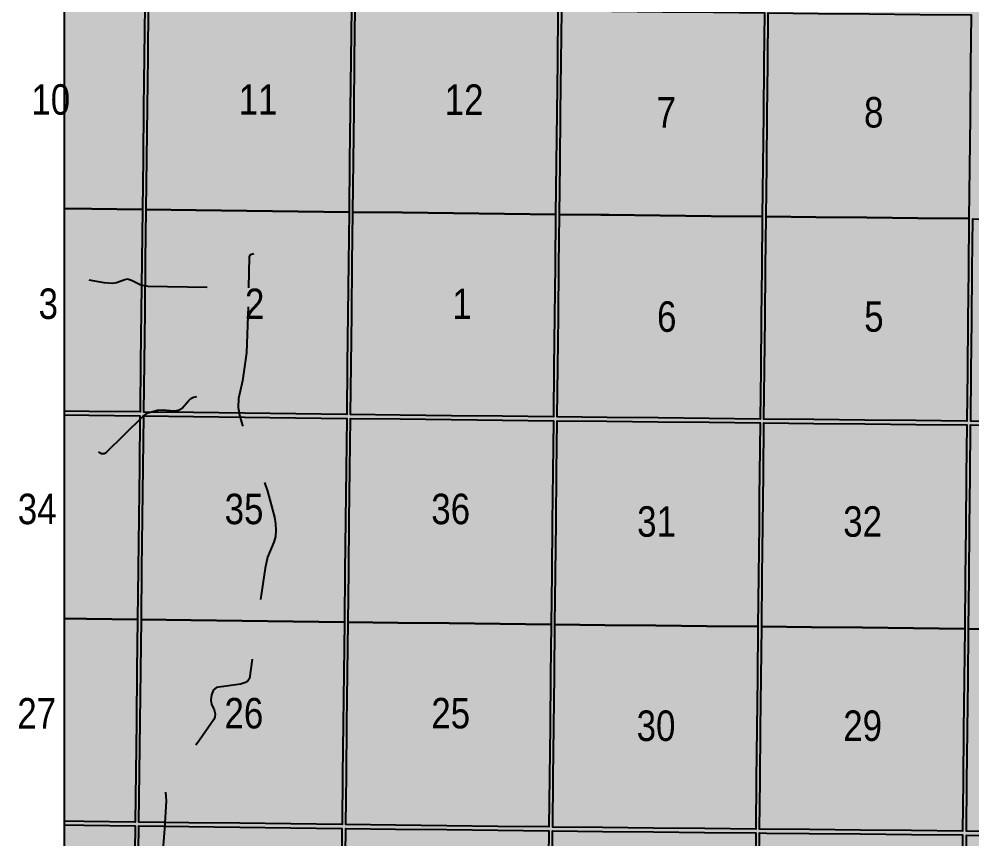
# Model space of a CAD drawing. Extents: x 403018 to 417191, y 6033193 to 6042673.
# Drawn here: x 412911.5 to 413162, y 6037164.9 to 6037380.5 of the extents above; entities that cross this region are included whole.
import ezdxf
from ezdxf.enums import TextEntityAlignment as Align

# ---------------------------------------------------------------- set-up
doc = ezdxf.new("R2010")
doc.units = 0
doc.header["$LTSCALE"] = 5
doc.linetypes.add('DASHED2', pattern=[9.525, 6.35, -3.175])
for name, color, linetype in [('Quarters', 8, 'Continuous'), ('RoadSeg', 57, 'DASHED2'), ('T-WATER-T', 170, 'Continuous')]:
    doc.layers.add(name, color=color, linetype=linetype)
doc.layers.add('ROUTE-MAP-BACKGROUND-H', color=7, linetype='Continuous', true_color=0xf0ebff)
doc.styles.add('120', font='ARIALN.TTF', dxfattribs={"height": 13})
doc.styles.add('TXT', font='ARIALN.TTF', dxfattribs={"height": 0.2})

msp = doc.modelspace()

# ---------------------------------------------------------------- hatches: boundary and pattern name
at = {"layer": 'ROUTE-MAP-BACKGROUND-H'}
h = msp.add_hatch(color=256, dxfattribs=at)
h.dxf.hatch_style = 1
h.paths.add_polyline_path([(412923.423, 6037807.465), (416092.9, 6037807.465), (416092.9, 6035965.758), (412923.423, 6035965.758)])

# ---------------------------------------------------------------- linework, layer by layer
at = {"layer": 'Quarters'}
for points in [[(412923.423, 6037384.27), (412931.118, 6037384.176), (412944.528, 6037384.011), (412944.37, 6037370.618), (412944.212, 6037357.225), (412944.054, 6037343.832), (412943.896, 6037330.439), (412930.48, 6037330.604), (412923.423, 6037330.691)], [(412923.423, 6037330.691), (412930.48, 6037330.604), (412943.896, 6037330.439), (412943.738, 6037317.046), (412943.58, 6037303.653), (412943.422, 6037290.26), (412943.268, 6037277.201), (412929.847, 6037277.367), (412923.423, 6037277.446)], [(412923.423, 6037276.442), (412929.835, 6037276.363), (412943.256, 6037276.197), (412943.097, 6037262.805), (412943.019, 6037256.19), (412942.939, 6037249.413), (412942.78, 6037236.021), (412942.621, 6037222.629), (412929.196, 6037222.794), (412923.423, 6037222.865)], [(412923.423, 6037222.865), (412929.196, 6037222.794), (412942.621, 6037222.629), (412942.463, 6037209.237), (412942.304, 6037195.844), (412942.145, 6037182.452), (412941.99, 6037169.395), (412928.561, 6037169.561), (412923.423, 6037169.624)], [(412923.423, 6037168.62), (412928.549, 6037168.557), (412941.979, 6037168.391), (412941.82, 6037154.999), (412941.661, 6037141.607), (412941.502, 6037128.215), (412941.344, 6037114.823), (412927.91, 6037114.988), (412923.423, 6037115.044)]]:
    msp.add_lwpolyline(points, dxfattribs=at)
for points in [[(412998.38, 6037343.163), (412998.227, 6037329.769), (412984.811, 6037329.935), (412971.396, 6037330.1), (412957.981, 6037330.265), (412944.9, 6037330.426), (412945.058, 6037343.819), (412945.216, 6037357.212), (412945.374, 6037370.605), (412945.532, 6037383.998), (412958.608, 6037383.837), (412972.018, 6037383.672), (412985.428, 6037383.507), (412998.839, 6037383.342), (412998.686, 6037369.949), (412998.533, 6037356.556), (412998.38, 6037343.163)], [(413052.706, 6037342.526), (413052.558, 6037329.135), (413039.142, 6037329.291), (413025.727, 6037329.448), (413012.311, 6037329.605), (412999.231, 6037329.758), (412999.384, 6037343.151), (412999.537, 6037356.544), (412999.69, 6037369.937), (412999.843, 6037383.331), (413012.919, 6037383.176), (413026.329, 6037383.018), (413039.739, 6037382.86), (413053.15, 6037382.702), (413053.002, 6037369.31), (413052.854, 6037355.918), (413052.706, 6037342.526)], [(413064.475, 6037329.012), (413053.562, 6037329.124), (413053.71, 6037342.516), (413053.858, 6037355.908), (413054.006, 6037369.3), (413054.154, 6037382.692), (413067.232, 6037382.558), (413080.645, 6037382.421), (413094.058, 6037382.284), (413107.471, 6037382.148), (413107.327, 6037368.756), (413107.184, 6037355.364), (413107.04, 6037341.972), (413106.897, 6037328.58), (413093.479, 6037328.717), (413080.062, 6037328.854), (413066.644, 6037328.99), (413064.475, 6037329.012)], [(413120.983, 6037328.437), (413107.901, 6037328.569), (413108.044, 6037341.961), (413108.188, 6037355.353), (413108.332, 6037368.745), (413108.475, 6037382.137), (413121.553, 6037382.005), (413134.966, 6037381.869), (413148.38, 6037381.735), (413161.793, 6037381.6), (413161.654, 6037368.208), (413161.514, 6037354.816), (413161.375, 6037341.424), (413161.236, 6037328.033), (413147.818, 6037328.167), (413134.401, 6037328.301), (413120.983, 6037328.437)], [(412997.768, 6037289.589), (412997.618, 6037276.531), (412984.198, 6037276.697), (412970.778, 6037276.862), (412957.358, 6037277.028), (412944.272, 6037277.189), (412944.426, 6037290.247), (412944.584, 6037303.64), (412944.742, 6037317.033), (412944.9, 6037330.426), (412957.981, 6037330.265), (412971.396, 6037330.1), (412984.811, 6037329.935), (412998.227, 6037329.769), (412998.074, 6037316.376), (412997.921, 6037302.983), (412997.768, 6037289.589)], [(413052.114, 6037288.959), (413051.969, 6037275.902), (413038.549, 6037276.057), (413025.129, 6037276.213), (413011.708, 6037276.368), (412998.623, 6037276.52), (412998.772, 6037289.578), (412998.925, 6037302.971), (412999.078, 6037316.364), (412999.231, 6037329.758), (413012.311, 6037329.605), (413025.727, 6037329.448), (413039.142, 6037329.291), (413052.558, 6037329.135), (413052.41, 6037315.743), (413052.262, 6037302.351), (413052.114, 6037288.959)], [(413066.06, 6037275.758), (413052.974, 6037275.892), (413053.118, 6037288.949), (413053.266, 6037302.341), (413053.414, 6037315.733), (413053.562, 6037329.124), (413064.475, 6037329.012), (413066.644, 6037328.99), (413080.062, 6037328.854), (413093.479, 6037328.717), (413106.897, 6037328.58), (413106.753, 6037315.188), (413106.609, 6037301.796), (413106.466, 6037288.403), (413106.326, 6037275.346), (413092.904, 6037275.484), (413079.482, 6037275.621), (413066.06, 6037275.758)], [(413120.417, 6037275.204), (413107.33, 6037275.336), (413107.47, 6037288.393), (413107.614, 6037301.785), (413107.757, 6037315.177), (413107.901, 6037328.569), (413120.983, 6037328.437), (413134.401, 6037328.301), (413147.818, 6037328.167), (413161.236, 6037328.033), (413161.097, 6037314.641), (413160.958, 6037301.249), (413160.819, 6037287.857), (413160.683, 6037274.8), (413147.261, 6037274.934), (413133.839, 6037275.068), (413120.417, 6037275.204)], [(413174.774, 6037274.659), (413161.687, 6037274.79), (413161.823, 6037287.847), (413161.962, 6037301.239), (413162.101, 6037314.631), (413162.24, 6037328.023), (413175.323, 6037327.891), (413188.741, 6037327.757), (413202.158, 6037327.623), (413215.576, 6037327.488), (413215.441, 6037314.097), (413215.307, 6037300.705), (413215.172, 6037287.314), (413215.041, 6037274.257), (413201.618, 6037274.391), (413188.197, 6037274.525), (413174.774, 6037274.659)], [(412997.147, 6037235.351), (412996.994, 6037221.958), (412983.568, 6037222.124), (412970.143, 6037222.289), (412956.717, 6037222.455), (412943.626, 6037222.616), (412943.784, 6037236.008), (412943.943, 6037249.4), (412944.102, 6037262.793), (412944.26, 6037276.185), (412957.346, 6037276.023), (412970.766, 6037275.858), (412984.187, 6037275.692), (412997.607, 6037275.527), (412997.454, 6037262.135), (412997.301, 6037248.743), (412997.147, 6037235.351)], [(413051.514, 6037234.722), (413051.366, 6037221.33), (413037.94, 6037221.485), (413024.515, 6037221.64), (413011.089, 6037221.795), (412997.999, 6037221.947), (412998.152, 6037235.339), (412998.305, 6037248.731), (412998.458, 6037262.123), (412998.611, 6037275.515), (413011.697, 6037275.364), (413025.117, 6037275.209), (413038.538, 6037275.053), (413051.958, 6037274.898), (413051.81, 6037261.506), (413051.662, 6037248.114), (413051.514, 6037234.722)], [(413065.462, 6037221.186), (413052.37, 6037221.319), (413052.518, 6037234.711), (413052.666, 6037248.103), (413052.814, 6037261.496), (413052.962, 6037274.888), (413066.049, 6037274.754), (413079.471, 6037274.617), (413092.893, 6037274.479), (413106.315, 6037274.342), (413106.171, 6037260.95), (413106.107, 6037254.935), (413106.028, 6037247.558), (413105.884, 6037234.166), (413105.74, 6037220.774), (413092.314, 6037220.911), (413078.888, 6037221.048), (413065.462, 6037221.186)], [(413119.836, 6037220.632), (413106.745, 6037220.764), (413106.888, 6037234.156), (413107.032, 6037247.548), (413107.176, 6037260.94), (413107.319, 6037274.332), (413120.406, 6037274.2), (413133.828, 6037274.064), (413147.25, 6037273.93), (413160.673, 6037273.796), (413160.533, 6037260.404), (413160.394, 6037247.012), (413160.255, 6037233.62), (413160.116, 6037220.228), (413146.689, 6037220.362), (413133.263, 6037220.496), (413119.836, 6037220.632)], [(413174.212, 6037220.087), (413161.12, 6037220.218), (413161.259, 6037233.61), (413161.398, 6037247.002), (413161.538, 6037260.394), (413161.677, 6037273.786), (413174.764, 6037273.655), (413188.186, 6037273.521), (413201.608, 6037273.387), (413215.03, 6037273.253), (413214.896, 6037259.861), (413214.761, 6037246.469), (413214.626, 6037233.077), (413214.491, 6037219.685), (413201.065, 6037219.819), (413187.638, 6037219.953), (413174.212, 6037220.087)], [(412996.535, 6037181.782), (412996.386, 6037168.725), (412982.954, 6037168.891), (412969.523, 6037169.056), (412956.091, 6037169.221), (412942.995, 6037169.383), (412943.149, 6037182.44), (412943.308, 6037195.832), (412943.467, 6037209.224), (412943.626, 6037222.616), (412956.717, 6037222.455), (412970.143, 6037222.289), (412983.568, 6037222.124), (412996.994, 6037221.958), (412996.841, 6037208.566), (412996.688, 6037195.174), (412996.535, 6037181.782)], [(413050.922, 6037181.153), (413050.777, 6037168.096), (413037.347, 6037168.252), (413023.916, 6037168.407), (413010.486, 6037168.562), (412997.39, 6037168.714), (412997.539, 6037181.771), (412997.692, 6037195.163), (412997.846, 6037208.555), (412997.999, 6037221.947), (413011.089, 6037221.795), (413024.515, 6037221.64), (413037.94, 6037221.485), (413051.366, 6037221.33), (413051.218, 6037207.938), (413051.07, 6037194.546), (413050.922, 6037181.153)], [(413064.877, 6037167.952), (413051.781, 6037168.086), (413051.926, 6037181.143), (413052.074, 6037194.535), (413052.222, 6037207.927), (413052.37, 6037221.319), (413065.462, 6037221.186), (413078.888, 6037221.048), (413092.314, 6037220.911), (413105.74, 6037220.774), (413105.597, 6037207.382), (413105.453, 6037193.99), (413105.309, 6037180.598), (413105.169, 6037167.541), (413091.739, 6037167.678), (413078.308, 6037167.815), (413064.877, 6037167.952)], [(413119.269, 6037167.399), (413106.174, 6037167.531), (413106.311, 6037180.352), (413106.314, 6037180.588), (413106.457, 6037193.98), (413106.601, 6037207.372), (413106.745, 6037220.764), (413119.836, 6037220.632), (413133.263, 6037220.496), (413146.689, 6037220.362), (413160.116, 6037220.228), (413159.976, 6037206.836), (413159.837, 6037193.444), (413159.698, 6037180.052), (413159.562, 6037166.995), (413146.131, 6037167.129), (413132.7, 6037167.263), (413119.269, 6037167.399)], [(413173.663, 6037166.854), (413160.567, 6037166.985), (413160.702, 6037180.042), (413160.841, 6037193.434), (413160.981, 6037206.826), (413161.12, 6037220.218), (413174.212, 6037220.087), (413187.638, 6037219.953), (413201.065, 6037219.819), (413214.491, 6037219.685), (413214.357, 6037206.293), (413214.222, 6037192.901), (413214.087, 6037179.509), (413213.956, 6037166.451), (413200.525, 6037166.586), (413187.094, 6037166.72), (413173.663, 6037166.854)], [(412995.915, 6037127.545), (412995.762, 6037114.153), (412982.325, 6037114.318), (412968.887, 6037114.483), (412955.45, 6037114.649), (412942.348, 6037114.81), (412942.507, 6037128.202), (412942.665, 6037141.594), (412942.824, 6037154.986), (412942.983, 6037168.379), (412956.079, 6037168.217), (412969.511, 6037168.052), (412982.943, 6037167.886), (412996.374, 6037167.721), (412996.221, 6037154.329), (412996.068, 6037140.937), (412995.915, 6037127.545)], [(413050.322, 6037126.916), (413050.174, 6037113.524), (413036.738, 6037113.679), (413023.303, 6037113.835), (413009.867, 6037113.99), (412996.766, 6037114.141), (412996.919, 6037127.533), (412997.072, 6037140.925), (412997.225, 6037154.317), (412997.378, 6037167.709), (413010.474, 6037167.558), (413023.905, 6037167.403), (413037.336, 6037167.247), (413050.766, 6037167.092), (413050.618, 6037153.7), (413050.47, 6037140.308), (413050.322, 6037126.916)], [(413064.278, 6037113.38), (413051.178, 6037113.514), (413051.326, 6037126.906), (413051.474, 6037140.298), (413051.622, 6037153.69), (413051.77, 6037167.082), (413064.866, 6037166.948), (413078.297, 6037166.811), (413091.728, 6037166.674), (413105.158, 6037166.537), (413105.015, 6037153.145), (413104.871, 6037139.753), (413104.728, 6037126.361), (413104.584, 6037112.969), (413091.149, 6037113.106), (413077.714, 6037113.243), (413064.278, 6037113.38)], [(413118.689, 6037112.827), (413105.588, 6037112.959), (413105.732, 6037126.351), (413105.875, 6037139.743), (413105.933, 6037145.099), (413106.019, 6037153.135), (413106.163, 6037166.527), (413107.99, 6037166.508), (413119.259, 6037166.394), (413132.69, 6037166.259), (413146.121, 6037166.125), (413159.552, 6037165.99), (413159.413, 6037152.598), (413159.273, 6037139.206), (413159.134, 6037125.814), (413158.995, 6037112.422), (413145.56, 6037112.557), (413132.124, 6037112.691), (413118.689, 6037112.827)], [(413173.1, 6037112.281), (413159.999, 6037112.412), (413160.139, 6037125.804), (413160.278, 6037139.196), (413160.417, 6037152.588), (413160.556, 6037165.98), (413173.652, 6037165.85), (413187.084, 6037165.715), (413200.515, 6037165.581), (413213.946, 6037165.447), (413213.811, 6037152.055), (413213.676, 6037138.663), (413213.541, 6037125.271), (413213.407, 6037111.879), (413199.971, 6037112.013), (413186.536, 6037112.147), (413173.1, 6037112.281)]]:
    msp.add_lwpolyline(points, close=True, dxfattribs=at)
at = {"layer": 'RoadSeg', "flags": 128}
for points in [[(412971.859, 6037309.837), (412972.092, 6037317.996), (412972.325, 6037318.595), (412973.158, 6037318.829)], [(412929.835, 6037311.969), (412933.764, 6037311.236), (412936.128, 6037311.07), (412937.094, 6037311.203), (412939.259, 6037312.068), (412939.958, 6037312.202), (412941.057, 6037311.869), (412943.488, 6037310.637), (412945.352, 6037310.304), (412971.859, 6037309.837), (412971.293, 6037292.755), (412970.228, 6037285.429), (412969.129, 6037280.733), (412969.095, 6037278.369), (412969.395, 6037276.371), (412970.128, 6037273.907), (412971.326, 6037270.843), (412976.022, 6037258.722), (412976.788, 6037256.358), (412978.586, 6037249.564), (412978.919, 6037247.766), (412978.986, 6037246.068), (412978.853, 6037244.437), (412978.486, 6037243.004), (412976.788, 6037239.009), (412976.155, 6037236.145), (412974.79, 6037226.887), (412973.558, 6037217.663), (412973.624, 6037217.23), (412973.258, 6037215.865), (412972.026, 6037207.173), (412971.693, 6037206.607), (412970.96, 6037206.042), (412969.728, 6037205.609), (412963.368, 6037204.743), (412962.602, 6037204.11), (412962.069, 6037202.845), (412961.869, 6037201.413), (412962.069, 6037200.414), (412962.769, 6037198.849), (412963.002, 6037197.883), (412962.968, 6037196.95), (412962.702, 6037196.351), (412958.906, 6037190.89), (412956.874, 6037188.326), (412955.676, 6037187.426), (412952.812, 6037186.028), (412951.979, 6037185.196), (412951.047, 6037183.697), (412950.448, 6037182.232), (412949.948, 6037178.303), (412950.148, 6037174.973), (412949.748, 6037167.58), (412945.885, 6037122.825), (412945.586, 6037120.593), (412944.354, 6037114.766), (412943.987, 6037114.134), (412943.188, 6037113.468), (412942.156, 6037113.135), (412939.425, 6037112.635), (412936.328, 6037111.703), (412934.763, 6037111.103), (412934.131, 6037110.537), (412933.764, 6037110.104), (412933.298, 6037109.138), (412933.132, 6037108.206), (412933.198, 6037107.507), (412933.598, 6037105.875), (412934.33, 6037104.043), (412935.829, 6037101.812), (412936.229, 6037100.78), (412936.595, 6037094.919), (412936.295, 6037093.354), (412935.696, 6037092.622), (412934.397, 6037091.889), (412932.499, 6037091.39), (412931.633, 6037090.99), (412931.067, 6037090.357), (412930.734, 6037089.225), (412930.701, 6037087.393), (412931.6, 6037081), (412932.499, 6037079.002), (412933.498, 6037077.67), (412933.864, 6037077.204), (412935.163, 6037075.006), (412935.929, 6037072.375), (412937.227, 6037070.244), (412937.361, 6037068.28), (412937.028, 6037058.755), (412935.962, 6037045.902), (412935.596, 6037036.645), (412934.697, 6037026.421), (412934.497, 6037022.958), (412934.364, 6037017.131), (412933.831, 6037007.906), (412933.664, 6037006.941), (412938.626, 6037002.045), (412939.858, 6037001.146), (412941.357, 6037000.447), (412943.321, 6036999.914), (412946.418, 6036999.515), (412966.065, 6036998.649), (412967.83, 6036998.15), (412968.962, 6036997.55), (412970.86, 6036995.918), (412972.292, 6036995.052), (412980.917, 6036992.422), (412981.65, 6036992.189), (412983.681, 6036991.623), (412987.877, 6036990.257), (412994.004, 6036987.06), (412996.501, 6036988.925), (412997.401, 6036989.325), (412998.4, 6036989.491), (413018.213, 6036989.625), (413027.071, 6036989.858), (413028.37, 6036990.024), (413030.301, 6036990.657), (413037.361, 6036994.12), (413039.225, 6036994.753), (413039.958, 6036994.82), (413041.523, 6036994.553), (413046.918, 6036991.889), (413048.15, 6036991.423), (413048.749, 6036991.223), (413050.781, 6036990.69), (413052.445, 6036990.69), (413053.711, 6036990.99), (413057.574, 6036992.555), (413062.102, 6036994.486), (413066.431, 6036995.652), (413070.694, 6036996.318), (413077.254, 6036996.851), (413079.219, 6036996.784), (413081.217, 6036996.118), (413092.372, 6036990.491), (413094.37, 6036989.825), (413095.569, 6036989.724), (413110.421, 6036989.824), (413110.254, 6036984.563), (413110.254, 6036980.301), (413110.454, 6036977.57), (413110.221, 6036959.788), (413110.454, 6036977.57), (413110.254, 6036980.301), (413110.254, 6036984.563), (413110.421, 6036989.824), (413095.569, 6036989.724), (413095.403, 6036989.491), (413095.169, 6036977.404), (413094.903, 6036952.961), (413087.111, 6036951.829), (413085.512, 6036951.863), (413085.013, 6036952.262), (413084.68, 6036953.261), (413084.18, 6036955.992), (413082.948, 6036958.123), (413082.549, 6036959.788), (413083.148, 6036969.079), (413083.115, 6036970.444), (413082.749, 6036970.844), (413082.149, 6036970.944), (413069.728, 6036968.879), (413064.1, 6036968.113), (413064.334, 6036976.205), (413064.267, 6036979.468), (413064.334, 6036976.205), (413064.1, 6036968.113), (413057.074, 6036967.047), (413056.674, 6036966.648), (413056.575, 6036966.215), (413056.541, 6036963.018), (413056.175, 6036960.72), (413056.541, 6036963.018), (413056.575, 6036966.215), (413056.674, 6036966.648), (413057.074, 6036967.047), (413064.1, 6036968.113), (413069.728, 6036968.879), (413082.149, 6036970.944), (413082.749, 6036970.844), (413083.115, 6036970.444), (413083.148, 6036969.079), (413082.549, 6036959.788), (413082.948, 6036958.123), (413084.18, 6036955.992), (413084.68, 6036953.261), (413085.013, 6036952.262), (413085.512, 6036951.863), (413087.111, 6036951.829), (413094.903, 6036952.961), (413094.67, 6036930.517), (413096.435, 6036930.251), (413097.733, 6036930.317), (413099.032, 6036931.017), (413097.733, 6036930.317), (413096.435, 6036930.251), (413094.67, 6036930.517), (413094.104, 6036930.117), (413093.438, 6036929.951), (413091.14, 6036930.051), (413085.779, 6036929.918), (413091.14, 6036930.051), (413093.438, 6036929.951), (413094.104, 6036930.117), (413094.67, 6036930.517), (413094.903, 6036952.961), (413095.169, 6036977.404), (413095.403, 6036989.491), (413095.569, 6036989.724), (413094.37, 6036989.825), (413092.372, 6036990.491), (413081.217, 6036996.118), (413079.219, 6036996.784), (413077.254, 6036996.851), (413070.694, 6036996.318), (413066.431, 6036995.652), (413062.102, 6036994.486), (413057.574, 6036992.555), (413057.507, 6036987.494), (413057.274, 6036986.927), (413056.874, 6036986.528), (413057.274, 6036986.927), (413057.507, 6036987.494), (413057.574, 6036992.555), (413053.711, 6036990.99), (413052.445, 6036990.69), (413050.781, 6036990.69), (413048.749, 6036991.223), (413048.15, 6036991.423), (413046.918, 6036991.889), (413041.523, 6036994.553), (413039.958, 6036994.82), (413039.225, 6036994.753), (413037.361, 6036994.12), (413030.301, 6036990.657), (413028.37, 6036990.024), (413027.071, 6036989.858), (413026.838, 6036964.05), (413026.871, 6036963.817), (413027.337, 6036963.418), (413029.802, 6036963.351), (413027.337, 6036963.418), (413026.871, 6036963.817), (413026.838, 6036964.05), (413027.071, 6036989.858), (413018.213, 6036989.625), (412998.4, 6036989.491), (412997.401, 6036989.325), (412996.501, 6036988.925), (412994.004, 6036987.06), (412993.471, 6036986.361), (412992.938, 6036985.129), (412992.505, 6036982.931), (412992.372, 6036981.133), (412992.639, 6036979.835), (412997.301, 6036972.142), (412998.399, 6036969.112), (412998.599, 6036967.647), (412998.3, 6036965.782), (412995.602, 6036956.491), (412995.203, 6036954.26), (412994.97, 6036950.497), (412994.97, 6036938.143), (412994.836, 6036938.01), (412994.47, 6036906.807), (412994.428, 6036904.272), (412994.47, 6036906.807), (412994.836, 6036938.01), (412990.707, 6036937.976), (412940.191, 6036939.342), (412937.028, 6036939.375), (412935.196, 6036939.175), (412923.423, 6036939.433)], [(412932.332, 6037266.681), (412933.131, 6037266.248), (412933.864, 6037266.281), (412934.33, 6037266.548), (412939.192, 6037271.243), (412943.987, 6037276.038), (412945.352, 6037277.004), (412947.883, 6037277.67), (412949.348, 6037277.77), (412952.112, 6037277.536), (412953.344, 6037277.636), (412954.377, 6037278.236), (412955.975, 6037280.167), (412956.608, 6037280.733), (412957.34, 6037281.1), (412958.506, 6037281.266), (412964.633, 6037281.133), (412967.797, 6037280.966), (412969.129, 6037280.733)]]:
    msp.add_lwpolyline(points, dxfattribs=at)
at = {"layer": 'ROUTE-MAP-BACKGROUND-H'}
msp.add_lwpolyline([(412923.423, 6037807.465), (416092.9, 6037807.465), (416092.9, 6035965.758), (412923.423, 6035965.758)], close=True, dxfattribs=at)

# ---------------------------------------------------------------- texts
at = {"layer": 'RoadSeg', "style": '120'}
for s, height, p in [('10', 8.0041, (412914.707, 6037355.354)), ('12', 8.0041, (413023.39, 6037355.319)), ('11', 8.0041, (412969.21, 6037355.335)), ('7', 8.004, (413079.079, 6037351.964)), ('8', 8.004, (413133.641, 6037351.983)), ('3', 8.004, (412916.602, 6037301.662)), ('2', 8.004, (412970.866, 6037301.626)), ('1', 8.004, (413025.369, 6037301.642)), ('6', 8.004, (413079.224, 6037298.282)), ('5', 8.004, (413133.688, 6037298.307)), ('34', 8.0041, (412911.121, 6037247.708)), ('35', 8.0041, (412965.523, 6037247.708)), ('36', 8.0041, (413019.864, 6037247.7)), ('31', 8.0041, (413073.989, 6037244.405)), ('32', 8.0041, (413128.168, 6037244.405)), ('27', 8.0041, (412911.004, 6037193.981)), ('26', 8.0041, (412965.478, 6037194.007)), ('25', 8.0041, (413019.864, 6037194.016)), ('30', 8.0041, (413073.849, 6037190.712)), ('29', 8.0041, (413128.181, 6037190.721))]:
    msp.add_text(s, height=height, dxfattribs=at).set_placement(p)
at = {"layer": 'T-WATER-T', "style": 'TXT'}
msp.add_text('DEEP VALLEY CREEK', height=10.00515, rotation=324.98985, dxfattribs=at).set_placement((413191.081, 6037376.349), align=Align.CENTER)

doc.saveas('drawing.dxf')
